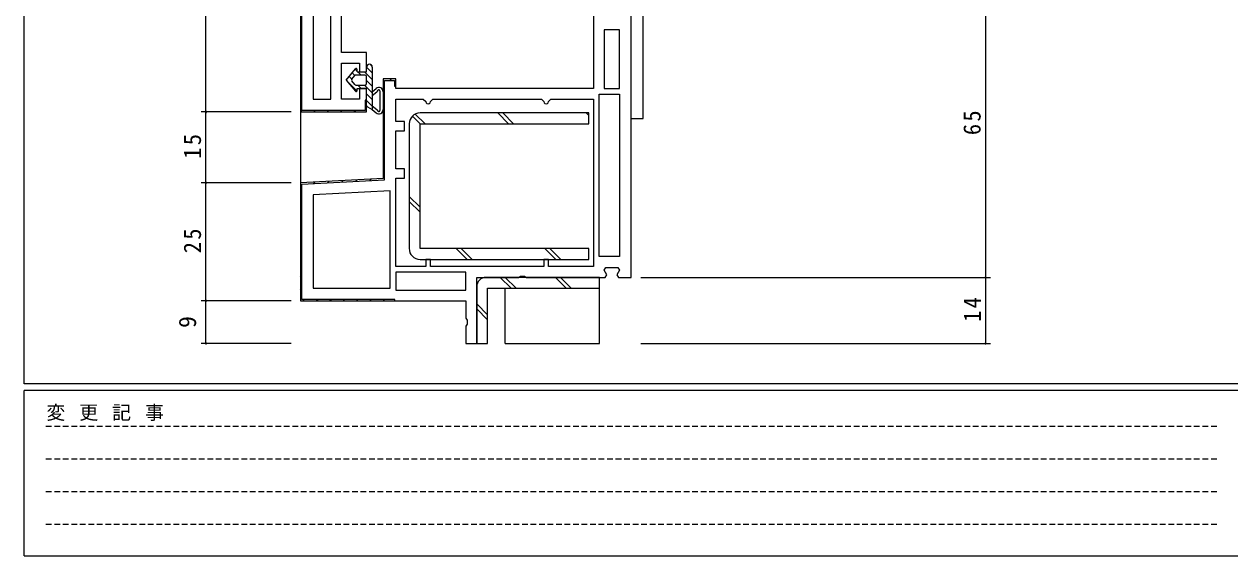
# Model space of a CAD drawing. Units: millimetres on the paper. Extents: x -420 to 373, y -297 to 267.
# Drawn here: x -417.7 to -162.5, y -297 to -184.4 of the extents above; entities that cross this region are included whole.
import ezdxf
from ezdxf.enums import TextEntityAlignment as Align

# ---------------------------------------------------------------- set-up
doc = ezdxf.new("R2010")
doc.units = ezdxf.units.MM
doc.linetypes.add('DASHED1', pattern=[1.8, 1.2, -0.6])
for name, color, linetype, lineweight in [('0-1_YKK_ZWAK', 7, 'Continuous', 9), ('0-3_YKK_12', 2, 'Continuous', 9), ('0-4_YKK_D', 6, 'Continuous', 9), ('0-6_YKK_13', 4, 'Continuous', 9), ('0-7_YKK_11', 7, 'Continuous', 9)]:
    doc.layers.add(name, color=color, linetype=linetype, lineweight=lineweight)
doc.styles.add('ＭＳ ゴシック', font='')
doc.styles.get('ＭＳ ゴシック').set_extended_font_data('MS Gothic')

msp = doc.modelspace()

# ---------------------------------------------------------------- linework, layer by layer
at = {"layer": '0-1_YKK_ZWAK'}
for p, q in [((-417.7, -260.6), (-417.7, 264.4)), ((352.3, -260.6), (-417.7, -260.6)), ((-417.7, -297), (-417.7, -262)), ((314.5, -262), (-417.7, -262)), ((-417.7, -297), (314.5, -297))]:
    msp.add_line(p, q, dxfattribs=at)
at = {"layer": '0-1_YKK_ZWAK', "linetype": 'DASHED1'}
for p, q in [((-413.101, -269.512), (-164.909, -269.512)), ((-413.101, -276.441), (-164.909, -276.441)), ((-413.101, -283.37), (-164.909, -283.37)), ((-413.101, -290.298), (-164.909, -290.298))]:
    msp.add_line(p, q, dxfattribs=at)
at = {"layer": '0-3_YKK_12'}
msp.add_line((-359.209, 0.809), (-359.209, -218.521), dxfattribs=at)
at = {"layer": '0-4_YKK_D'}
for p, q in [((-379.209, -203.047), (-379.209, -113.047)), ((-214.202, -173.047), (-214.202, -238.047)), ((-361.208, -203.047), (-380.209, -203.047)), ((-361.208, -203.047), (-380.209, -203.047)), ((-379.209, -218.047), (-379.209, -203.047)), ((-361.208, -218.047), (-380.209, -218.047)), ((-361.208, -218.047), (-380.209, -218.047)), ((-379.209, -243.047), (-379.209, -218.047)), ((-287.209, -238.047), (-213.202, -238.047)), ((-278.699, -238.047), (-213.202, -238.047)), ((-214.202, -238.047), (-214.202, -252.047)), ((-361.208, -243.047), (-380.209, -243.047)), ((-361.208, -243.047), (-380.209, -243.047)), ((-379.209, -252.047), (-379.209, -243.047)), ((-361.208, -252.047), (-380.209, -252.047)), ((-287.209, -252.047), (-213.202, -252.047))]:
    msp.add_line(p, q, dxfattribs=at)
for centre, start, end in [((-379.209, -203.047), 90, 270), ((-379.209, -203.047), 90, 270), ((-379.209, -203.047), 270, 90), ((-379.209, -203.047), 270, 90), ((-379.209, -218.047), 90, 270), ((-379.209, -218.047), 90, 270), ((-379.209, -218.047), 270, 90), ((-379.209, -218.047), 270, 90), ((-214.202, -238.047), 90, 270), ((-214.202, -238.047), 90, 270), ((-214.202, -238.047), 270, 90), ((-214.202, -238.047), 270, 90), ((-379.209, -243.047), 90, 270), ((-379.209, -243.047), 90, 270), ((-379.209, -243.047), 270, 90), ((-379.209, -243.047), 270, 90), ((-379.209, -252.047), 90, 270), ((-379.209, -252.047), 270, 90), ((-214.202, -252.047), 90, 270), ((-214.202, -252.047), 270, 90)]:
    msp.add_arc(centre, 0.106, start, end, dxfattribs=at)
at = {"layer": '0-6_YKK_13'}
for p, q in [((-289.199, -204.449), (-289.199, -178.399)), ((-286.699, -204.449), (-286.699, -178.399)), ((-289.199, -194.909), (-289.199, -188.909)), ((-349.513, -196.297), (-347.572, -193.921)), ((-345.213, -194.547), (-345.213, -193.547)), ((-345.212, -193.563), (-344.013, -194.763)), ((-344.358, -193.004), (-344.071, -193.291)), ((-344.013, -193.547), (-344.013, -202.514)), ((-349.513, -196.297), (-347.572, -198.673)), ((-349.349, -196.498), (-347.228, -198.619)), ((-348.894, -195.539), (-348.325, -196.107)), ((-348.325, -196.107), (-347.712, -195.357)), ((-347.712, -197.237), (-348.325, -196.487)), ((-348.258, -194.761), (-347.688, -195.331)), ((-347.622, -193.982), (-347.213, -194.391)), ((-345.513, -195.247), (-347.48, -195.247)), ((-347.213, -194.547), (-347.213, -194.049)), ((-347.213, -194.547), (-345.213, -194.547)), ((-347.057, -194.547), (-346.357, -195.247)), ((-345.643, -194.547), (-344.013, -196.177)), ((-345.213, -197.047), (-345.213, -195.547)), ((-345.213, -196.391), (-344.013, -197.591)), ((-347.48, -197.347), (-345.513, -197.347)), ((-347.213, -198.047), (-345.213, -198.047)), ((-347.213, -198.545), (-347.213, -198.047)), ((-347.086, -197.347), (-346.386, -198.047)), ((-345.672, -197.347), (-344.013, -199.005)), ((-345.213, -201.675), (-345.213, -198.047)), ((-344.013, -198.79), (-343.188, -198.096)), ((-344.013, -199.589), (-343.029, -198.762)), ((-342.409, -198.552), (-342.409, -202.758)), ((-341.709, -198.785), (-341.709, -202.519)), ((-345.213, -199.219), (-344.013, -200.419)), ((-345.213, -200.634), (-344.013, -201.834)), ((-344.013, -201.714), (-343.029, -202.541)), ((-333.895, -205.547), (-335.528, -203.914)), ((-332.833, -205.547), (-334.906, -203.474)), ((-298.209, -203.247), (-333.909, -203.247)), ((-315.157, -205.547), (-317.457, -203.247)), ((-314.095, -205.547), (-316.395, -203.247)), ((-298.209, -203.756), (-298.718, -203.247)), ((-298.209, -205.547), (-298.209, -203.247)), ((-336.209, -205.547), (-336.209, -231.947)), ((-333.909, -205.547), (-298.209, -205.547)), ((-333.909, -231.947), (-333.909, -205.547)), ((-289.199, -204.449), (-286.699, -204.449)), ((-333.909, -223.21), (-336.209, -220.91)), ((-333.909, -224.271), (-336.209, -221.971)), ((-298.209, -231.947), (-333.909, -231.947)), ((-323.933, -234.247), (-326.233, -231.947)), ((-322.872, -234.247), (-325.172, -231.947)), ((-305.195, -234.247), (-307.495, -231.947)), ((-304.133, -234.247), (-306.433, -231.947)), ((-298.209, -234.247), (-298.209, -231.947)), ((-333.909, -234.247), (-298.209, -234.247)), ((-295.909, -238.047), (-319.909, -238.047)), ((-316.934, -238.047), (-314.634, -240.347)), ((-315.872, -238.047), (-313.572, -240.347)), ((-305.266, -238.047), (-302.966, -240.347)), ((-304.205, -238.047), (-301.905, -240.347)), ((-295.909, -240.347), (-295.909, -238.047)), ((-321.909, -240.047), (-321.909, -252.047)), ((-319.609, -240.347), (-295.909, -240.347)), ((-319.609, -252.047), (-319.609, -240.347)), ((-315.909, -252.047), (-315.909, -240.347)), ((-321.909, -243.678), (-319.609, -245.978)), ((-321.909, -244.739), (-319.609, -247.039)), ((-321.909, -252.047), (-319.609, -252.047))]:
    msp.add_line(p, q, dxfattribs=at)
for points in [[(-345.058, -201.937), (-344.013, -202.514), (-343.188, -203.208)], [(-315.909, -252.047), (-295.909, -252.047), (-295.909, -240.347)]]:
    msp.add_lwpolyline(points, dxfattribs=at)
for centre, radius, start, end in [((-347.416, -194.049), 0.202, 0, 140.74739), ((-344.613, -193.547), 0.6, 0, 180), ((-348.093, -196.297), 0.3, 140.74739, 219.25259), ((-347.48, -195.547), 0.3, 90, 140.74739), ((-345.513, -195.547), 0.3, 0, 90), ((-347.48, -197.047), 0.3, 219.25259, 270), ((-347.416, -198.545), 0.202, 219.25259, 0), ((-345.513, -197.047), 0.3, 270, 0), ((-342.609, -198.785), 0.9, 0, 130.04633), ((-343.673, -197.997), 1, 310.04633, 332.44388), ((-342.609, -198.552), 0.2, 359.99844, 152.44388), ((-344.913, -201.675), 0.3, 180, 241.1134), ((-342.609, -202.519), 0.9, 229.95366, 0), ((-343.673, -203.307), 1, 27.55611, 49.95366), ((-342.609, -202.752), 0.2, 207.55611, 1.93042), ((-333.909, -205.547), 2.3, 90, 180), ((-333.909, -231.947), 2.3, 179.99998, 270), ((-319.909, -240.047), 2, 90, 180)]:
    msp.add_arc(centre, radius, start, end, dxfattribs=at)
at = {"layer": '0-7_YKK_11'}
for p, q in [((-289.209, -238.047), (-289.209, -173.047)), ((-352.809, -200.347), (-352.809, -179.947)), ((-359.209, -186.076), (-358.909, -185.776)), ((-294.909, -185.647), (-294.909, -198.047)), ((-359.209, -188.905), (-358.909, -188.605)), ((-359.209, -191.733), (-358.909, -191.433)), ((-359.209, -194.562), (-358.909, -194.262)), ((-340.278, -196.347), (-339.978, -196.047)), ((-359.209, -197.39), (-358.909, -197.09)), ((-341.709, -197.777), (-341.409, -197.477)), ((-359.209, -200.218), (-358.909, -199.918)), ((-345.509, -200.661), (-345.395, -200.547)), ((-341.709, -200.606), (-341.409, -200.306)), ((-297.209, -200.347), (-297.209, -235.747)), ((-359.062, -202.9), (-358.85, -202.688)), ((-356.38, -203.047), (-356.08, -202.747)), ((-353.552, -203.047), (-353.252, -202.747)), ((-350.723, -203.047), (-350.423, -202.747)), ((-347.895, -203.047), (-347.595, -202.747)), ((-341.709, -203.434), (-341.409, -203.134)), ((-341.709, -206.263), (-341.409, -205.963)), ((-341.709, -209.091), (-341.409, -208.791)), ((-341.709, -211.919), (-341.409, -211.619)), ((-341.709, -214.748), (-341.409, -214.448)), ((-359.209, -218.047), (-359.209, -243.047)), ((-356.479, -218.204), (-356.162, -217.887)), ((-353.494, -218.048), (-353.177, -217.731)), ((-350.509, -217.891), (-350.192, -217.574)), ((-347.524, -217.735), (-347.207, -217.418)), ((-344.539, -217.578), (-344.222, -217.261)), ((-359.209, -220.934), (-358.909, -220.634)), ((-340.209, -240.347), (-340.209, -219.755)), ((-359.209, -223.763), (-358.909, -223.463)), ((-359.209, -226.591), (-358.909, -226.291)), ((-359.209, -229.419), (-358.909, -229.119)), ((-359.209, -232.248), (-358.909, -231.948)), ((-359.209, -235.076), (-358.909, -234.776)), ((-324.209, -236.947), (-339.009, -236.947)), ((-359.209, -237.905), (-358.909, -237.605)), ((-359.209, -240.733), (-358.909, -240.433)), ((-358.694, -243.047), (-358.394, -242.747)), ((-355.865, -243.047), (-355.565, -242.747)), ((-353.037, -243.047), (-352.737, -242.747)), ((-350.209, -243.047), (-349.909, -242.747)), ((-347.38, -243.047), (-347.08, -242.747)), ((-344.552, -243.047), (-344.252, -242.747)), ((-341.723, -243.047), (-341.423, -242.747))]:
    msp.add_line(p, q, dxfattribs=at)
for points in [[(-359.209, -113.047), (-359.209, -203.047), (-345.209, -203.047)], [(-350.136, -137.622), (-351.209, -134.047), (-351.209, -131.547), (-349.45, -131.547), (-349.319, -131.32), (-351.209, -128.047), (-351.209, -121.547), (-352.709, -121.547), (-352.709, -123.347), (-356.509, -123.347), (-356.509, -115.747), (-352.709, -115.747), (-352.709, -118.047), (-351.209, -118.047), (-351.209, -113.047), (-359.209, -113.047), (-359.209, -203.047), (-345.209, -203.047)], [(-359.209, -203.047), (-345.209, -203.047), (-345.209, -200.547), (-345.509, -200.547), (-345.509, -202.747), (-358.909, -202.747), (-358.909, -113.347), (-351.509, -113.347), (-351.509, -115.547), (-351.209, -115.547), (-351.209, -113.047), (-359.209, -113.047)], [(-297.209, -181.547), (-297.209, -198.047), (-339.009, -198.047), (-339.009, -196.047), (-341.709, -196.047), (-341.709, -217.13), (-359.209, -218.047), (-359.209, -243.047), (-324.209, -243.047), (-324.209, -246.681), (-323.959, -247.114), (-323.959, -247.98), (-324.209, -248.413), (-324.209, -252.047), (-321.909, -252.047), (-321.909, -238.047), (-313.075, -238.047), (-312.642, -237.797), (-311.776, -237.797), (-311.343, -238.047), (-294.731, -238.047), (-294.368, -237.483), (-294.95, -236.51), (-294.587, -235.947), (-292.031, -235.947), (-291.668, -236.51), (-292.25, -237.483), (-291.887, -238.047), (-289.209, -238.047), (-289.209, -173.047)], [(-359.209, -203.047), (-345.209, -203.047), (-345.209, -198.047), (-346.709, -198.047), (-346.709, -200.347), (-350.509, -200.347), (-350.509, -192.747), (-346.709, -192.747), (-346.709, -194.547), (-345.209, -194.547), (-345.209, -190.447), (-350.509, -190.447), (-350.509, -181.047)], [(-297.209, -200.347), (-297.209, -235.747), (-306.709, -235.747), (-306.709, -234.247), (-307.709, -234.247), (-307.709, -235.747), (-331.709, -235.747), (-331.709, -234.247), (-332.709, -234.247), (-332.709, -235.747), (-339.009, -235.747), (-339.009, -217.047), (-337.209, -217.047), (-337.209, -215.047), (-339.009, -215.047), (-339.009, -207.047), (-337.209, -207.047), (-337.209, -205.047), (-339.009, -205.047), (-339.009, -200.347), (-333.209, -200.347), (-332.709, -200.847)], [(-331.709, -200.847), (-331.209, -200.347), (-308.209, -200.347), (-307.709, -200.847)], [(-306.709, -200.847), (-306.209, -200.347), (-297.209, -200.347)]]:
    msp.add_lwpolyline(points, dxfattribs=at)
for points in [[(-352.809, -200.347), (-352.809, -179.947), (-356.509, -179.947), (-356.509, -200.347)], [(-294.909, -185.647), (-294.909, -198.047), (-291.709, -198.047), (-291.709, -185.647)], [(-359.209, -218.047), (-359.209, -243.047), (-339.209, -243.047), (-339.209, -242.747), (-358.909, -242.747), (-358.909, -218.332), (-341.409, -217.414), (-341.409, -196.347), (-339.309, -196.347), (-339.309, -197.547), (-339.009, -197.547), (-339.009, -196.047), (-341.709, -196.047), (-341.709, -217.13)], [(-296.009, -233.647), (-296.009, -199.247), (-291.709, -199.247), (-291.709, -233.647)], [(-340.209, -240.347), (-340.209, -219.755), (-356.509, -220.609), (-356.509, -240.347)], [(-324.209, -236.947), (-339.009, -236.947), (-339.009, -240.747), (-324.209, -240.747)]]:
    msp.add_lwpolyline(points, close=True, dxfattribs=at)
for centre in [(-332.209, -200.847), (-307.209, -200.847)]:
    msp.add_arc(centre, 0.5, 179.99998, 0, dxfattribs=at)

# ---------------------------------------------------------------- texts
at = {"layer": '0-1_YKK_ZWAK', "insert": (-412.986, -268.447), "char_height": 2.933, "attachment_point": 7, "style": 'ＭＳ ゴシック'}
msp.add_mtext('\\T1.16;変\\~更\\~記\\~事', dxfattribs=at)
at = {"layer": '0-4_YKK_D', "color": 3, "style": 'ＭＳ ゴシック'}
msp.add_text('9', height=3.666, rotation=90, dxfattribs=at).set_placement((-380.209, -248.747), align=Align.BOTTOM_LEFT)
at = {"layer": '0-4_YKK_D', "color": 3, "char_height": 3.666, "attachment_point": 7, "rotation": 90, "style": 'ＭＳ ゴシック'}
for s, insert in [('\\T1.21;\\W0.95;65', (-215.202, -207.947)), ('\\T1.21;\\W0.95;15', (-380.209, -212.947)), ('\\T1.21;\\W0.95;25', (-380.209, -232.947)), ('\\T1.21;\\W0.95;14', (-215.202, -247.484))]:
    msp.add_mtext(s, dxfattribs=dict(at, insert=insert))

doc.saveas('drawing.dxf')
